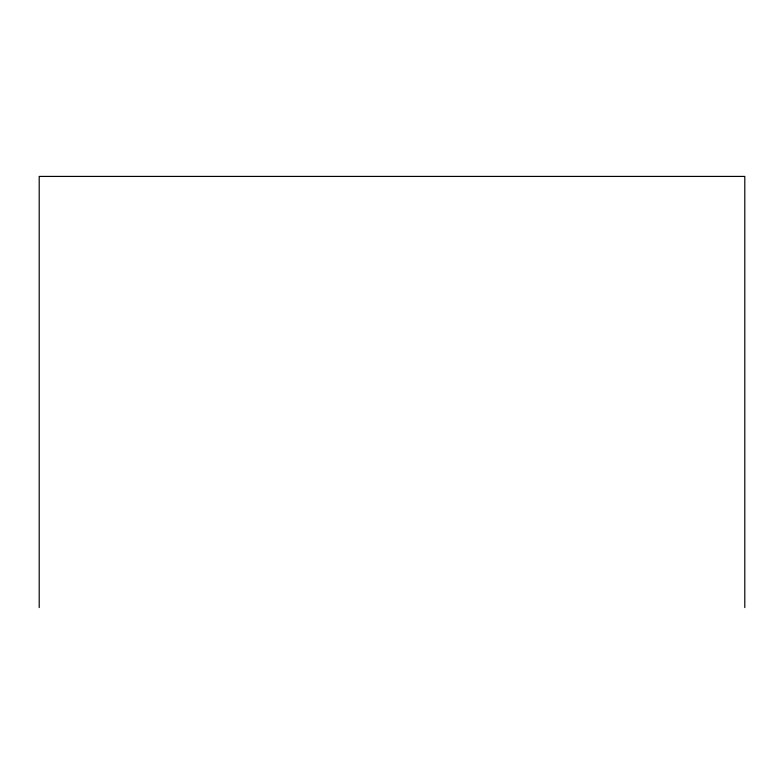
<?xml version="1.0" encoding="UTF-8"?>
<svg xmlns="http://www.w3.org/2000/svg" width="784" height="784" viewBox="0 0 784 784"><rect width="100%" height="100%" fill="white"/><g stroke="black" fill="none" stroke-linecap="round" stroke-linejoin="round"><path stroke-width="1.18" d="M744.8 607.58L744.8 176.42L39.2 176.42L39.2 607.58"/></g></svg>
